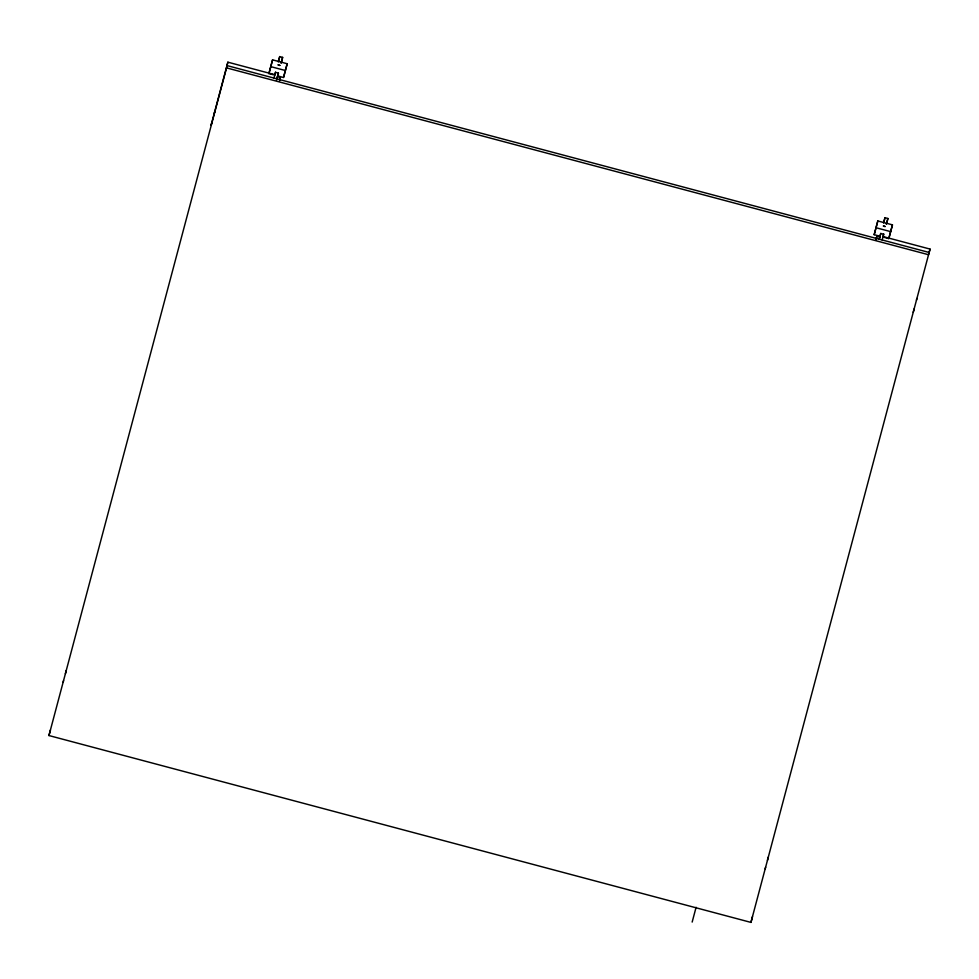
<?xml version="1.0" encoding="UTF-8"?>
<svg xmlns="http://www.w3.org/2000/svg" width="979" height="979" viewBox="0 0 979 979"><rect width="100%" height="100%" fill="white"/><g stroke="black" fill="none" stroke-linecap="round" stroke-linejoin="round"><path stroke-width="1.47" d="M274.866 74.685L227.887 62.179L211.06 125.385L211.966 121.996M751.554 920.138L750.942 922.402L48.95 735.547L227.14 65.617L226.541 67.881L928.533 254.724L930.05 249.082L883.058 236.575M273.288 74.747L268.907 73.584L272.566 59.854L287.19 63.745L283.531 77.476L277.681 75.921M274.756 75.138L275.491 72.36L278.415 73.131L276.519 80.302M278.562 60.955L279.713 56.598L282.637 57.382L281.083 63.219M279.664 80.254L280.41 77.476L277.485 76.692M880.023 236.245L874.174 234.691L877.833 220.96L892.456 224.852L888.797 238.582L882.948 237.028L883.682 234.238L880.757 233.467L879.228 239.182L880.757 233.467M692.165 922.071L696.093 907.288M876.156 239.023L876.903 236.245L879.827 237.016M883.817 222.086L884.979 217.705L887.904 218.488L886.362 224.289M750.942 922.402L930.05 249.082M214.291 113.258L214.744 111.569M227.887 62.179L226.969 65.569L929.144 252.472M65.385 673.76L66.278 670.456M48.95 735.547L50.443 729.991M63.121 682.302L63.574 680.613M268.907 73.584L272.566 59.854M273.961 78.075L275.552 72.128M278.293 61.922L279.713 56.598M276.886 78.858L278.44 73.07M281.218 62.693L282.637 57.382M279.505 80.853L280.41 77.476M283.531 77.476L287.19 63.745M877.833 220.96L876.021 227.728L890.645 231.631M874.174 234.691L875.985 227.911M875.997 239.622L876.903 236.245M883.56 223.028L884.979 217.705M882.152 239.965L883.743 234.018M886.484 223.799L887.904 218.488M888.797 238.582L892.456 224.852M913.236 312.277L914.141 308.899M916.466 300.149L916.919 298.46M765.186 868.875L765.639 867.186M767.463 860.333L768.344 857.029M751.627 919.856L752.508 916.564M270.755 66.633L285.378 70.525M278.158 64.895L279.835 65.422L278.158 64.895M883.425 226.002L885.102 226.516L883.425 226.002"/></g></svg>
